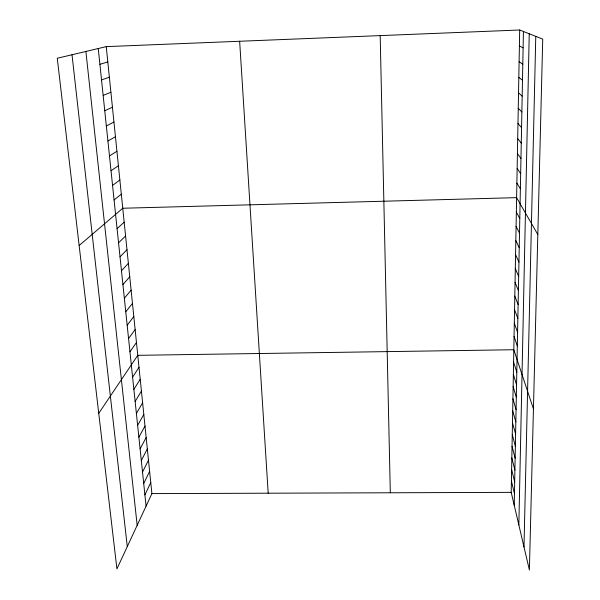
<?xml version="1.0" encoding="UTF-8"?>
<svg xmlns="http://www.w3.org/2000/svg" width="600" height="600" viewBox="0 0 600 600"><rect width="100%" height="100%" fill="white"/><g stroke="black" fill="none" stroke-linecap="round" stroke-linejoin="round"><path stroke-width="0.9" d="M519.69 30L542.73 39.112L529.395 570L511.2 492.353L519.69 30L106.245 46.627L57.27 58.252L116.917 568.905L151.898 493.612L106.245 46.627M514.215 505.222L523.433 31.477M518.842 524.97L529.237 33.78M523.987 546.93L535.77 36.36M144.9 494.857L150.765 482.558M143.715 483.495L149.632 471.42M142.515 472.043L148.485 460.2M141.308 460.507L147.33 448.897M140.093 448.882L146.167 437.505M138.87 437.16L144.998 426.03M137.632 425.355L143.812 414.465M136.395 413.452L142.627 402.817M135.135 401.46L141.428 391.08M133.875 389.37L140.22 379.252M132.6 377.19L138.998 367.327M98.745 413.317L137.775 355.32L513.817 349.74L533.438 408.923M129.945 351.803L136.462 342.495M128.565 338.58L135.142 329.572M127.17 325.252L133.815 316.538M125.767 311.805L132.472 303.397M124.35 298.245L131.115 290.145M122.917 284.565L129.75 276.78M121.477 270.772L128.377 263.303M120.023 256.853L126.99 249.712M118.56 242.82L125.587 236.01M117.075 228.66L124.177 222.188M79.148 245.513L122.752 208.245L516.615 197.647L537.817 234.532M114.075 199.965L121.32 194.183M112.56 185.422L119.873 180M111.023 170.752L118.41 165.697M109.477 155.955L116.933 151.267M107.917 141.023L115.448 136.71M106.343 125.955L113.948 122.025M104.752 110.752L112.433 107.212M103.148 95.407L110.91 92.265M101.535 79.92L109.373 77.19M99.9 64.297L107.812 61.972M151.898 493.612L511.2 492.353M519.398 45.945L523.118 47.88M519.105 61.748L522.795 64.125M518.82 77.4L522.487 80.22M518.535 92.91L522.173 96.157M518.25 108.285L521.865 111.953M517.972 123.51L521.565 127.597M517.695 138.608L521.265 143.093M517.425 153.562L520.965 158.453M517.148 168.39L520.665 173.67M516.877 183.083L520.373 188.745M516.345 212.085L519.795 218.49M516.082 226.395L519.51 233.16M515.827 240.577L519.225 247.702M515.565 254.64L518.947 262.11M515.31 268.575L518.67 276.397M515.055 282.397L518.393 290.55M514.808 296.093L518.123 304.582M514.553 309.675L517.852 318.487M514.305 323.145L517.582 332.272M514.065 336.495L517.312 345.945M513.592 362.145L516.803 372.18M513.368 374.445L516.562 384.765M513.143 386.655L516.315 397.245M512.918 398.768L516.075 409.627M512.7 410.783L515.835 421.912M512.482 422.707L515.602 434.1M512.265 434.543L515.362 446.19M512.048 446.28L515.13 458.183M511.83 457.935L514.898 470.085M511.62 469.493L514.673 481.89M511.41 480.967L514.44 493.597M72.008 54.75L127.282 546.6M85.89 51.457L137.167 525.315M98.25 48.525L146.078 506.138M239.647 41.258L268.178 493.2M380.183 35.61L390.315 492.772"/></g></svg>
